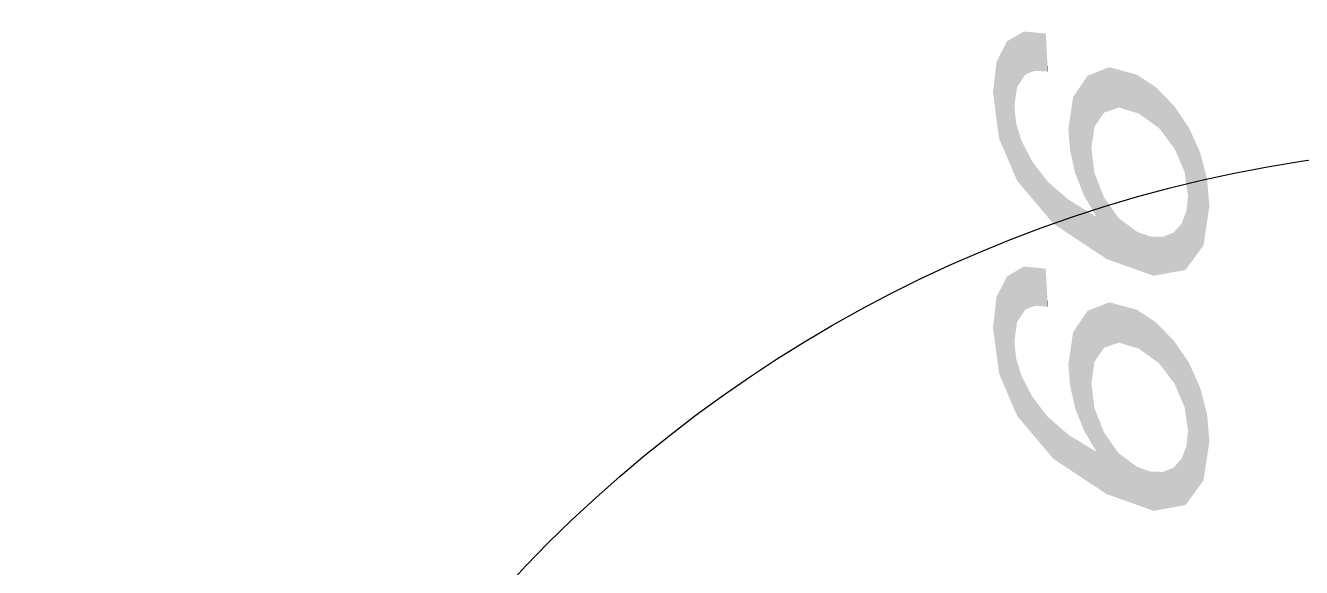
# Model space of a CAD drawing. Header units: inches. Extents: x 0.0008 to 0.0144, y 0.0003 to 0.0113.
# Drawn here: x 0.0013045 to 0.0015638, y 0.0028505 to 0.0029606 of the extents above; entities that cross this region are included whole.
import ezdxf

# ---------------------------------------------------------------- set-up
doc = ezdxf.new("R2010")
doc.units = ezdxf.units.IN
doc.header["$MEASUREMENT"] = 0
doc.layers.add('Standard', color=7, linetype='Continuous')

# ---------------------------------------------------------------- blocks, each defined once
blk = doc.blocks.new('*U403')
at = {"layer": 'Standard', "color": 7, "linetype": 'ByBlock'}
for points in [[(0.0382002, 0.073307), (0.0381592, 0.0738247), (0.0382002, 0.073905)], [(0.0382383, 0.0732181), (0.0382002, 0.073905), (0.0382383, 0.0739273)], [(0.0382002, 0.073307), (0.0382002, 0.073905), (0.0382383, 0.0732181)], [(0.0382473, 0.0736334), (0.0382383, 0.0739273), (0.0382473, 0.0739326)], [(0.0382525, 0.0736695), (0.0382473, 0.0739326), (0.0382525, 0.0739356)], [(0.0382533, 0.0736706), (0.0382525, 0.0739356), (0.0382533, 0.0739361)], [(0.0382742, 0.0737024), (0.0382533, 0.0739361), (0.0382742, 0.0739483)], [(0.0382868, 0.0737215), (0.0382742, 0.0739483), (0.0382868, 0.0739557)], [(0.0383428, 0.0737525), (0.0383428, 0.0739505), (0.0384002, 0.0737494)], [(0.0384002, 0.0737494), (0.0384002, 0.0739451), (0.0384091, 0.0737489)], [(0.0381459, 0.0735036), (0.0381279, 0.0736403), (0.0381459, 0.0737986)], [(0.0381592, 0.0734028), (0.0381459, 0.0737986), (0.0381592, 0.0738247)], [(0.0381459, 0.0735036), (0.0381459, 0.0737986), (0.0381592, 0.0734028)], [(0.0381592, 0.0734028), (0.0381592, 0.0738247), (0.0382002, 0.073307)], [(0.0384091, 0.0737489), (0.0384091, 0.0737793), (0.0384108, 0.0737488)], [(0.0387143, 0.0735414), (0.038701, 0.0737605), (0.0387143, 0.0737657)], [(0.0387285, 0.0735462), (0.0387143, 0.0737657), (0.0387285, 0.0737713)], [(0.038598, 0.0731076), (0.0385524, 0.0736336), (0.038598, 0.073701)], [(0.0386158, 0.0730772), (0.038598, 0.073701), (0.0386158, 0.0737274)], [(0.038598, 0.0731076), (0.038598, 0.073701), (0.0386158, 0.0730772)], [(0.0386354, 0.0730439), (0.0386158, 0.0737274), (0.0386354, 0.073735)], [(0.0386158, 0.0730772), (0.0386158, 0.0737274), (0.0386354, 0.0730439)], [(0.0386518, 0.073464), (0.0386354, 0.073735), (0.0386518, 0.0737414)], [(0.0386622, 0.0734794), (0.0386518, 0.0737414), (0.0386622, 0.0737454)], [(0.038701, 0.0735369), (0.0386622, 0.0737454), (0.038701, 0.0737605)], [(0.0387777, 0.0735629), (0.0387777, 0.073758), (0.0388711, 0.0735349)], [(0.0388711, 0.0735349), (0.0388711, 0.0737328), (0.0388718, 0.0735347)], [(0.0388718, 0.0735347), (0.0388718, 0.0737323), (0.0388793, 0.0735325)], [(0.0388793, 0.0735325), (0.0388793, 0.0737273), (0.0389396, 0.073489)], [(0.0385524, 0.0732235), (0.0385413, 0.0736172), (0.0385524, 0.0736336)], [(0.0385524, 0.0732235), (0.0385524, 0.0736336), (0.038598, 0.0731076)], [(0.0389396, 0.073489), (0.0389396, 0.0736869), (0.0389576, 0.073476)], [(0.0389576, 0.073476), (0.0389576, 0.0736748), (0.0389702, 0.0734669)], [(0.0389702, 0.0734669), (0.0389702, 0.0736663), (0.0389852, 0.0734561)], [(0.0389852, 0.0734561), (0.0389852, 0.073651), (0.0390045, 0.0734307)], [(0.0382383, 0.0732181), (0.0382383, 0.0735723), (0.0382473, 0.0731973)], [(0.0385413, 0.0732716), (0.0385256, 0.0735119), (0.0385413, 0.0736172)], [(0.0385413, 0.0732716), (0.0385413, 0.0736172), (0.0385524, 0.0732235)], [(0.0390045, 0.0734307), (0.0390045, 0.0736311), (0.0390605, 0.0733569)], [(0.0390605, 0.0733569), (0.0390605, 0.0735734), (0.0390628, 0.0733538)], [(0.0390628, 0.0733538), (0.0390628, 0.073571), (0.0390657, 0.07335)], [(0.0390657, 0.07335), (0.0390657, 0.0735667), (0.0391017, 0.0732647)], [(0.0385256, 0.0733395), (0.0385167, 0.0734519), (0.0385256, 0.0735119)], [(0.0385256, 0.0733395), (0.0385256, 0.0735119), (0.0385413, 0.0732716)], [(0.0391017, 0.0732647), (0.0391017, 0.0735139), (0.0391172, 0.0732279)], [(0.0382473, 0.0731973), (0.0382473, 0.0734813), (0.0382525, 0.0731849)], [(0.0382525, 0.0731849), (0.0382525, 0.073464), (0.0382533, 0.0731832)], [(0.0382533, 0.0731832), (0.0382533, 0.0734617), (0.0382742, 0.0731584)], [(0.0391172, 0.0732279), (0.0391172, 0.0734911), (0.0391217, 0.0731959)], [(0.0391217, 0.0731959), (0.0391217, 0.0734844), (0.0391263, 0.0731638)], [(0.0391263, 0.0731638), (0.0391263, 0.0734777), (0.0391345, 0.0731061)], [(0.0382742, 0.0731584), (0.0382742, 0.0733931), (0.0382868, 0.0731436)], [(0.0382868, 0.0731436), (0.0382868, 0.0733687), (0.0382957, 0.073133)], [(0.0382957, 0.073133), (0.0382957, 0.0733514), (0.0383309, 0.0730915)], [(0.0386354, 0.0730439), (0.0386354, 0.0733529), (0.0386518, 0.073016)], [(0.0383309, 0.0730915), (0.0383309, 0.0732832), (0.0383428, 0.0730775)], [(0.0383428, 0.0730775), (0.0383428, 0.0732678), (0.0384002, 0.0730096)], [(0.0384002, 0.0730096), (0.0384002, 0.073193), (0.0384091, 0.0729991)], [(0.0384091, 0.0729991), (0.0384091, 0.0731814), (0.0384108, 0.0729971)], [(0.0384108, 0.0729971), (0.0384108, 0.07318), (0.0384405, 0.072962)], [(0.0386518, 0.073016), (0.0386518, 0.0732242), (0.0386622, 0.0729983)], [(0.0386622, 0.0728154), (0.0386622, 0.0731977), (0.038701, 0.0727897)], [(0.0384405, 0.072962), (0.0384405, 0.073154), (0.0385167, 0.0729116)], [(0.0391345, 0.072742), (0.0391263, 0.0730293), (0.0391345, 0.0731061)], [(0.0385167, 0.0729116), (0.0385167, 0.0730873), (0.0385256, 0.0729057)], [(0.0385256, 0.0729057), (0.0385256, 0.0730818), (0.0385413, 0.0728953)], [(0.0385413, 0.0728953), (0.0385413, 0.0730722), (0.0385524, 0.072888)], [(0.0385524, 0.072888), (0.0385524, 0.0730654), (0.038598, 0.0728578)], [(0.038701, 0.0727897), (0.038701, 0.0730988), (0.0387143, 0.0727809)], [(0.0387143, 0.0727809), (0.0387143, 0.07308), (0.0387285, 0.0727758)], [(0.0387285, 0.0727758), (0.0387285, 0.0730599), (0.0387763, 0.0727588)], [(0.038598, 0.0728578), (0.038598, 0.0730376), (0.0386158, 0.072846)], [(0.0386158, 0.072846), (0.0386158, 0.0730266), (0.0386354, 0.0728331)], [(0.0386354, 0.0728331), (0.0386354, 0.0730147), (0.0386518, 0.0728222)], [(0.0386518, 0.0728222), (0.0386518, 0.0730047), (0.0386622, 0.0728154)], [(0.0387763, 0.0727588), (0.0387763, 0.0729923), (0.0387777, 0.0727582)], [(0.0387777, 0.0727582), (0.0387777, 0.0729912), (0.0388711, 0.072725)], [(0.0391172, 0.0727237), (0.0391017, 0.072964), (0.0391172, 0.0730051)], [(0.0391217, 0.0727246), (0.0391172, 0.0730051), (0.0391217, 0.0730172)], [(0.0391263, 0.0727308), (0.0391217, 0.0730172), (0.0391263, 0.0730293)], [(0.0388711, 0.072725), (0.0388711, 0.0729217), (0.0388718, 0.0727247)], [(0.0388718, 0.0727247), (0.0388718, 0.0729212), (0.0388793, 0.0727221)], [(0.0388793, 0.0727221), (0.0388793, 0.0729186), (0.0389396, 0.0727005)], [(0.0390605, 0.0727132), (0.0390045, 0.0728952), (0.0390605, 0.0729178)], [(0.0390628, 0.0727136), (0.0390605, 0.0729178), (0.0390628, 0.0729204)], [(0.0390657, 0.0727142), (0.0390628, 0.0729204), (0.0390657, 0.0729237)], [(0.0391017, 0.0727209), (0.0390657, 0.0729237), (0.0391017, 0.072964)], [(0.0389396, 0.0727005), (0.0389396, 0.0728973), (0.0389576, 0.0726941)]]:
    blk.add_solid(points, dxfattribs=at)
at = {"layer": 'Standard', "color": 7, "linetype": 'ByBlock', "extrusion": (0, 0, -1)}
for points in [[(-0.0382383, 0.0735723), (-0.0382383, 0.0739273), (-0.0382473, 0.0736334)], [(-0.0382473, 0.0736334), (-0.0382473, 0.0739326), (-0.0382525, 0.0736695)], [(-0.0382525, 0.0736695), (-0.0382525, 0.0739356), (-0.0382533, 0.0736706)], [(-0.0382533, 0.0736706), (-0.0382533, 0.0739361), (-0.0382742, 0.0737024)], [(-0.0382742, 0.0737024), (-0.0382742, 0.0739483), (-0.0382868, 0.0737215)], [(-0.0382868, 0.0737215), (-0.0382868, 0.0739557), (-0.0382957, 0.073735)], [(-0.0382957, 0.073735), (-0.0382868, 0.0739557), (-0.0382957, 0.0739549)], [(-0.0382957, 0.073735), (-0.0382957, 0.0739549), (-0.0383309, 0.0737481)], [(-0.0383309, 0.0737481), (-0.0382957, 0.0739549), (-0.0383309, 0.0739516)], [(-0.0383309, 0.0737481), (-0.0383309, 0.0739516), (-0.0383428, 0.0737525)], [(-0.0383428, 0.0737525), (-0.0383309, 0.0739516), (-0.0383428, 0.0739505)], [(-0.0384002, 0.0737494), (-0.0383428, 0.0739505), (-0.0384002, 0.0739451)], [(-0.0384091, 0.0737489), (-0.0384002, 0.0739451), (-0.0384091, 0.0737793)], [(-0.0387143, 0.0735414), (-0.0387143, 0.0737657), (-0.0387285, 0.0735462)], [(-0.0387285, 0.0735462), (-0.0387285, 0.0737713), (-0.0387763, 0.0735624)], [(-0.0387763, 0.0735624), (-0.0387285, 0.0737713), (-0.0387763, 0.0737584)], [(-0.0386354, 0.0733529), (-0.0386354, 0.073735), (-0.0386518, 0.073464)], [(-0.0386518, 0.073464), (-0.0386518, 0.0737414), (-0.0386622, 0.0734794)], [(-0.0386622, 0.0734794), (-0.0386622, 0.0737454), (-0.038701, 0.0735369)], [(-0.038701, 0.0735369), (-0.038701, 0.0737605), (-0.0387143, 0.0735414)], [(-0.0387763, 0.0735624), (-0.0387763, 0.0737584), (-0.0387777, 0.0735629)], [(-0.0387777, 0.0735629), (-0.0387763, 0.0737584), (-0.0387777, 0.073758)], [(-0.0388711, 0.0735349), (-0.0387777, 0.073758), (-0.0388711, 0.0737328)], [(-0.0388718, 0.0735347), (-0.0388711, 0.0737328), (-0.0388718, 0.0737323)], [(-0.0388793, 0.0735325), (-0.0388718, 0.0737323), (-0.0388793, 0.0737273)], [(-0.0389396, 0.073489), (-0.0388793, 0.0737273), (-0.0389396, 0.0736869)], [(-0.0389576, 0.073476), (-0.0389396, 0.0736869), (-0.0389576, 0.0736748)], [(-0.0389702, 0.0734669), (-0.0389576, 0.0736748), (-0.0389702, 0.0736663)], [(-0.0389852, 0.0734561), (-0.0389702, 0.0736663), (-0.0389852, 0.073651)], [(-0.0390045, 0.0734307), (-0.0389852, 0.073651), (-0.0390045, 0.0736311)], [(-0.0382473, 0.0731973), (-0.0382383, 0.0735723), (-0.0382473, 0.0734813)], [(-0.0390605, 0.0733569), (-0.0390045, 0.0736311), (-0.0390605, 0.0735734)], [(-0.0390628, 0.0733538), (-0.0390605, 0.0735734), (-0.0390628, 0.073571)], [(-0.0390657, 0.07335), (-0.0390628, 0.073571), (-0.0390657, 0.0735667)], [(-0.0391017, 0.0732647), (-0.0390657, 0.0735667), (-0.0391017, 0.0735139)], [(-0.0391172, 0.0732279), (-0.0391017, 0.0735139), (-0.0391172, 0.0734911)], [(-0.0382525, 0.0731849), (-0.0382473, 0.0734813), (-0.0382525, 0.073464)], [(-0.0382533, 0.0731832), (-0.0382525, 0.073464), (-0.0382533, 0.0734617)], [(-0.0382742, 0.0731584), (-0.0382533, 0.0734617), (-0.0382742, 0.0733931)], [(-0.0391217, 0.0731959), (-0.0391172, 0.0734911), (-0.0391217, 0.0734844)], [(-0.0391263, 0.0731638), (-0.0391217, 0.0734844), (-0.0391263, 0.0734777)], [(-0.0391345, 0.0731061), (-0.0391263, 0.0734777), (-0.0391345, 0.0734656)], [(-0.0391345, 0.072742), (-0.0391345, 0.0734656), (-0.0391403, 0.07275)], [(-0.0391403, 0.07275), (-0.0391345, 0.0734656), (-0.0391403, 0.073457)], [(-0.0391403, 0.07275), (-0.0391403, 0.073457), (-0.0391977, 0.0728284)], [(-0.0391977, 0.0728284), (-0.0391403, 0.073457), (-0.0391977, 0.0733286)], [(-0.0382868, 0.0731436), (-0.0382742, 0.0733931), (-0.0382868, 0.0733687)], [(-0.0382957, 0.073133), (-0.0382868, 0.0733687), (-0.0382957, 0.0733514)], [(-0.0383309, 0.0730915), (-0.0382957, 0.0733514), (-0.0383309, 0.0732832)], [(-0.0386518, 0.073016), (-0.0386354, 0.0733529), (-0.0386518, 0.0732242)], [(-0.0391977, 0.0728284), (-0.0391977, 0.0733286), (-0.0392143, 0.0728511)], [(-0.0392143, 0.0728511), (-0.0391977, 0.0733286), (-0.0392143, 0.0732644)], [(-0.0383428, 0.0730775), (-0.0383309, 0.0732832), (-0.0383428, 0.0732678)], [(-0.0384002, 0.0730096), (-0.0383428, 0.0732678), (-0.0384002, 0.073193)], [(-0.0392143, 0.0728511), (-0.0392143, 0.0732644), (-0.0392329, 0.0729744)], [(-0.0392329, 0.0729744), (-0.0392143, 0.0732644), (-0.0392329, 0.0731924)], [(-0.0384091, 0.0729991), (-0.0384002, 0.073193), (-0.0384091, 0.0731814)], [(-0.0384108, 0.0729971), (-0.0384091, 0.0731814), (-0.0384108, 0.07318)], [(-0.0384405, 0.072962), (-0.0384108, 0.07318), (-0.0384405, 0.073154)], [(-0.0386622, 0.0729983), (-0.0386518, 0.0732242), (-0.0386622, 0.0731977)], [(-0.038701, 0.0727897), (-0.0386622, 0.0731977), (-0.038701, 0.0730988)], [(-0.0392329, 0.0729744), (-0.0392329, 0.0731924), (-0.0392448, 0.073053)], [(-0.0385167, 0.0729116), (-0.0384405, 0.073154), (-0.0385167, 0.0730873)], [(-0.0385256, 0.0729057), (-0.0385167, 0.0730873), (-0.0385256, 0.0730818)], [(-0.0385413, 0.0728953), (-0.0385256, 0.0730818), (-0.0385413, 0.0730722)], [(-0.0385524, 0.072888), (-0.0385413, 0.0730722), (-0.0385524, 0.0730654)], [(-0.038598, 0.0728578), (-0.0385524, 0.0730654), (-0.038598, 0.0730376)], [(-0.0387143, 0.0727809), (-0.038701, 0.0730988), (-0.0387143, 0.07308)], [(-0.0387285, 0.0727758), (-0.0387143, 0.07308), (-0.0387285, 0.0730599)], [(-0.0387763, 0.0727588), (-0.0387285, 0.0730599), (-0.0387763, 0.0729923)], [(-0.0386158, 0.072846), (-0.038598, 0.0730376), (-0.0386158, 0.0730266)], [(-0.0386354, 0.0728331), (-0.0386158, 0.0730266), (-0.0386354, 0.0730147)], [(-0.0386518, 0.0728222), (-0.0386354, 0.0730147), (-0.0386518, 0.0730047)], [(-0.0386622, 0.0728154), (-0.0386518, 0.0730047), (-0.0386622, 0.0729983)], [(-0.0387777, 0.0727582), (-0.0387763, 0.0729923), (-0.0387777, 0.0729912)], [(-0.0388711, 0.072725), (-0.0387777, 0.0729912), (-0.0388711, 0.0729217)], [(-0.0391172, 0.0727237), (-0.0391172, 0.0730051), (-0.0391217, 0.0727246)], [(-0.0391217, 0.0727246), (-0.0391217, 0.0730172), (-0.0391263, 0.0727308)], [(-0.0391263, 0.0727308), (-0.0391263, 0.0730293), (-0.0391345, 0.072742)], [(-0.0388718, 0.0727247), (-0.0388711, 0.0729217), (-0.0388718, 0.0729212)], [(-0.0388793, 0.0727221), (-0.0388718, 0.0729212), (-0.0388793, 0.0729186)], [(-0.0389396, 0.0727005), (-0.0388793, 0.0729186), (-0.0389396, 0.0728973)], [(-0.0390605, 0.0727132), (-0.0390605, 0.0729178), (-0.0390628, 0.0727136)], [(-0.0390628, 0.0727136), (-0.0390628, 0.0729204), (-0.0390657, 0.0727142)], [(-0.0390657, 0.0727142), (-0.0390657, 0.0729237), (-0.0391017, 0.0727209)], [(-0.0391017, 0.0727209), (-0.0391017, 0.072964), (-0.0391172, 0.0727237)], [(-0.0389576, 0.0726941), (-0.0389396, 0.0728973), (-0.0389576, 0.0728967)], [(-0.0389576, 0.0726941), (-0.0389576, 0.0728967), (-0.0389702, 0.0726964)], [(-0.0389702, 0.0726964), (-0.0389576, 0.0728967), (-0.0389702, 0.0728963)], [(-0.0389702, 0.0726964), (-0.0389702, 0.0728963), (-0.0389852, 0.0726992)], [(-0.0389852, 0.0726992), (-0.0389702, 0.0728963), (-0.0389852, 0.0728959)], [(-0.0389852, 0.0726992), (-0.0389852, 0.0728959), (-0.0390045, 0.0727028)], [(-0.0390045, 0.0727028), (-0.0389852, 0.0728959), (-0.0390045, 0.0728952)], [(-0.0390045, 0.0727028), (-0.0390045, 0.0728952), (-0.0390605, 0.0727132)]]:
    blk.add_solid(points, dxfattribs=at)
blk = doc.blocks.new('*U404')
at = {"layer": 'Standard', "color": 7, "linetype": 'ByBlock'}
for points in [[(0.0382525, 0.0748835), (0.0382473, 0.0751465), (0.0382525, 0.0751496)], [(0.0382533, 0.0748846), (0.0382525, 0.0751496), (0.0382533, 0.0751501)], [(0.0382742, 0.0749164), (0.0382533, 0.0751501), (0.0382742, 0.0751623)], [(0.0382868, 0.0749354), (0.0382742, 0.0751623), (0.0382868, 0.0751697)], [(0.0383428, 0.0749664), (0.0383428, 0.0751644), (0.0384002, 0.0749633)], [(0.0384002, 0.0749633), (0.0384002, 0.075159), (0.0384091, 0.0749629)], [(0.0382002, 0.074521), (0.0381592, 0.0750386), (0.0382002, 0.075119)], [(0.0382383, 0.0744321), (0.0382002, 0.075119), (0.0382383, 0.0751413)], [(0.0382002, 0.074521), (0.0382002, 0.075119), (0.0382383, 0.0744321)], [(0.0382473, 0.0748474), (0.0382383, 0.0751413), (0.0382473, 0.0751465)], [(0.0381592, 0.0746167), (0.0381459, 0.0750126), (0.0381592, 0.0750386)], [(0.0381592, 0.0746167), (0.0381592, 0.0750386), (0.0382002, 0.074521)], [(0.0381459, 0.0747176), (0.0381279, 0.0748543), (0.0381459, 0.0750126)], [(0.0381459, 0.0747176), (0.0381459, 0.0750126), (0.0381592, 0.0746167)], [(0.0384091, 0.0749629), (0.0384091, 0.0749932), (0.0384108, 0.0749628)], [(0.0386518, 0.074678), (0.0386354, 0.074949), (0.0386518, 0.0749553)], [(0.0386622, 0.0746934), (0.0386518, 0.0749553), (0.0386622, 0.0749594)], [(0.038701, 0.0747508), (0.0386622, 0.0749594), (0.038701, 0.0749745)], [(0.0387143, 0.0747553), (0.038701, 0.0749745), (0.0387143, 0.0749797)], [(0.0387285, 0.0747602), (0.0387143, 0.0749797), (0.0387285, 0.0749853)], [(0.0387777, 0.0747768), (0.0387777, 0.074972), (0.0388711, 0.0747489)], [(0.038598, 0.0743215), (0.0385524, 0.0748476), (0.038598, 0.0749149)], [(0.0386158, 0.0742911), (0.038598, 0.0749149), (0.0386158, 0.0749414)], [(0.038598, 0.0743215), (0.038598, 0.0749149), (0.0386158, 0.0742911)], [(0.0386354, 0.0742579), (0.0386158, 0.0749414), (0.0386354, 0.074949)], [(0.0386158, 0.0742911), (0.0386158, 0.0749414), (0.0386354, 0.0742579)], [(0.0388711, 0.0747489), (0.0388711, 0.0749467), (0.0388718, 0.0747487)], [(0.0388718, 0.0747487), (0.0388718, 0.0749462), (0.0388793, 0.0747465)], [(0.0388793, 0.0747465), (0.0388793, 0.0749412), (0.0389396, 0.074703)], [(0.0389396, 0.074703), (0.0389396, 0.0749008), (0.0389576, 0.0746899)], [(0.0389576, 0.0746899), (0.0389576, 0.0748887), (0.0389702, 0.0746809)], [(0.0385413, 0.0744856), (0.0385256, 0.0747258), (0.0385413, 0.0748312)], [(0.0385524, 0.0744375), (0.0385413, 0.0748312), (0.0385524, 0.0748476)], [(0.0385413, 0.0744856), (0.0385413, 0.0748312), (0.0385524, 0.0744375)], [(0.0385524, 0.0744375), (0.0385524, 0.0748476), (0.038598, 0.0743215)], [(0.0389702, 0.0746809), (0.0389702, 0.0748803), (0.0389852, 0.0746701)], [(0.0389852, 0.0746701), (0.0389852, 0.0748649), (0.0390045, 0.0746446)], [(0.0390045, 0.0746446), (0.0390045, 0.074845), (0.0390605, 0.0745709)], [(0.0382383, 0.0744321), (0.0382383, 0.0747863), (0.0382473, 0.0744112)], [(0.0390605, 0.0745709), (0.0390605, 0.0747874), (0.0390628, 0.0745678)], [(0.0390628, 0.0745678), (0.0390628, 0.074785), (0.0390657, 0.0745639)], [(0.0390657, 0.0745639), (0.0390657, 0.0747807), (0.0391017, 0.0744787)], [(0.0382473, 0.0744112), (0.0382473, 0.0746953), (0.0382525, 0.0743989)], [(0.0385256, 0.0745535), (0.0385167, 0.0746658), (0.0385256, 0.0747258)], [(0.0385256, 0.0745535), (0.0385256, 0.0747258), (0.0385413, 0.0744856)], [(0.0391017, 0.0744787), (0.0391017, 0.0747278), (0.0391172, 0.0744419)], [(0.0391172, 0.0744419), (0.0391172, 0.0747051), (0.0391217, 0.0744098)], [(0.0391217, 0.0744098), (0.0391217, 0.0746984), (0.0391263, 0.0743778)], [(0.0391263, 0.0743778), (0.0391263, 0.0746916), (0.0391345, 0.0743201)], [(0.0382525, 0.0743989), (0.0382525, 0.074678), (0.0382533, 0.0743972)], [(0.0382533, 0.0743972), (0.0382533, 0.0746756), (0.0382742, 0.0743724)], [(0.0382742, 0.0743724), (0.0382742, 0.0746071), (0.0382868, 0.0743576)], [(0.0382868, 0.0743576), (0.0382868, 0.0745827), (0.0382957, 0.074347)], [(0.0382957, 0.074347), (0.0382957, 0.0745654), (0.0383309, 0.0743054)], [(0.0386354, 0.0742579), (0.0386354, 0.0745668), (0.0386518, 0.07423)], [(0.0383309, 0.0743054), (0.0383309, 0.0744972), (0.0383428, 0.0742914)], [(0.0383428, 0.0742914), (0.0383428, 0.0744818), (0.0384002, 0.0742236)], [(0.0386518, 0.07423), (0.0386518, 0.0744382), (0.0386622, 0.0742123)], [(0.0384002, 0.0742236), (0.0384002, 0.074407), (0.0384091, 0.0742131)], [(0.0384091, 0.0742131), (0.0384091, 0.0743954), (0.0384108, 0.0742111)], [(0.0384108, 0.0742111), (0.0384108, 0.0743939), (0.0384405, 0.074176)], [(0.0384405, 0.074176), (0.0384405, 0.0743679), (0.0385167, 0.0741256)], [(0.0386622, 0.0740293), (0.0386622, 0.0744117), (0.038701, 0.0740036)], [(0.0385167, 0.0741256), (0.0385167, 0.0743013), (0.0385256, 0.0741197)], [(0.0385256, 0.0741197), (0.0385256, 0.0742958), (0.0385413, 0.0741093)], [(0.038701, 0.0740036), (0.038701, 0.0743128), (0.0387143, 0.0739948)], [(0.0387143, 0.0739948), (0.0387143, 0.074294), (0.0387285, 0.0739898)], [(0.0391345, 0.073956), (0.0391263, 0.0742433), (0.0391345, 0.0743201)], [(0.0385413, 0.0741093), (0.0385413, 0.0742862), (0.0385524, 0.074102)], [(0.0385524, 0.074102), (0.0385524, 0.0742794), (0.038598, 0.0740718)], [(0.038598, 0.0740718), (0.038598, 0.0742515), (0.0386158, 0.07406)], [(0.0386158, 0.07406), (0.0386158, 0.0742406), (0.0386354, 0.0740471)], [(0.0386354, 0.0740471), (0.0386354, 0.0742287), (0.0386518, 0.0740362)], [(0.0387285, 0.0739898), (0.0387285, 0.0742738), (0.0387763, 0.0739727)], [(0.0391217, 0.0739385), (0.0391172, 0.0742191), (0.0391217, 0.0742312)], [(0.0391263, 0.0739448), (0.0391217, 0.0742312), (0.0391263, 0.0742433)], [(0.0386518, 0.0740362), (0.0386518, 0.0742186), (0.0386622, 0.0740293)], [(0.0387763, 0.0739727), (0.0387763, 0.0742062), (0.0387777, 0.0739722)], [(0.0387777, 0.0739722), (0.0387777, 0.0742051), (0.0388711, 0.073939)], [(0.0391017, 0.0739348), (0.0390657, 0.0741377), (0.0391017, 0.0741779)], [(0.0391172, 0.0739377), (0.0391017, 0.0741779), (0.0391172, 0.0742191)], [(0.0388711, 0.073939), (0.0388711, 0.0741357), (0.0388718, 0.0739387)], [(0.0388718, 0.0739387), (0.0388718, 0.0741352), (0.0388793, 0.073936)], [(0.0388793, 0.073936), (0.0388793, 0.0741325), (0.0389396, 0.0739145)], [(0.0389396, 0.0739145), (0.0389396, 0.0741113), (0.0389576, 0.0739081)], [(0.0390605, 0.0739272), (0.0390045, 0.0741092), (0.0390605, 0.0741317)], [(0.0390628, 0.0739276), (0.0390605, 0.0741317), (0.0390628, 0.0741344)], [(0.0390657, 0.0739282), (0.0390628, 0.0741344), (0.0390657, 0.0741377)]]:
    blk.add_solid(points, dxfattribs=at)
at = {"layer": 'Standard', "color": 7, "linetype": 'ByBlock', "extrusion": (0, 0, -1)}
for points in [[(-0.0382525, 0.0748835), (-0.0382525, 0.0751496), (-0.0382533, 0.0748846)], [(-0.0382533, 0.0748846), (-0.0382533, 0.0751501), (-0.0382742, 0.0749164)], [(-0.0382742, 0.0749164), (-0.0382742, 0.0751623), (-0.0382868, 0.0749354)], [(-0.0382868, 0.0749354), (-0.0382868, 0.0751697), (-0.0382957, 0.074949)], [(-0.0382957, 0.074949), (-0.0382868, 0.0751697), (-0.0382957, 0.0751688)], [(-0.0382957, 0.074949), (-0.0382957, 0.0751688), (-0.0383309, 0.074962)], [(-0.0383309, 0.074962), (-0.0382957, 0.0751688), (-0.0383309, 0.0751655)], [(-0.0383309, 0.074962), (-0.0383309, 0.0751655), (-0.0383428, 0.0749664)], [(-0.0383428, 0.0749664), (-0.0383309, 0.0751655), (-0.0383428, 0.0751644)], [(-0.0384002, 0.0749633), (-0.0383428, 0.0751644), (-0.0384002, 0.075159)], [(-0.0384091, 0.0749629), (-0.0384002, 0.075159), (-0.0384091, 0.0749932)], [(-0.0382383, 0.0747863), (-0.0382383, 0.0751413), (-0.0382473, 0.0748474)], [(-0.0382473, 0.0748474), (-0.0382473, 0.0751465), (-0.0382525, 0.0748835)], [(-0.0386518, 0.074678), (-0.0386518, 0.0749553), (-0.0386622, 0.0746934)], [(-0.0386622, 0.0746934), (-0.0386622, 0.0749594), (-0.038701, 0.0747508)], [(-0.038701, 0.0747508), (-0.038701, 0.0749745), (-0.0387143, 0.0747553)], [(-0.0387143, 0.0747553), (-0.0387143, 0.0749797), (-0.0387285, 0.0747602)], [(-0.0387285, 0.0747602), (-0.0387285, 0.0749853), (-0.0387763, 0.0747763)], [(-0.0387763, 0.0747763), (-0.0387285, 0.0749853), (-0.0387763, 0.0749723)], [(-0.0387763, 0.0747763), (-0.0387763, 0.0749723), (-0.0387777, 0.0747768)], [(-0.0387777, 0.0747768), (-0.0387763, 0.0749723), (-0.0387777, 0.074972)], [(-0.0388711, 0.0747489), (-0.0387777, 0.074972), (-0.0388711, 0.0749467)], [(-0.0386354, 0.0745668), (-0.0386354, 0.074949), (-0.0386518, 0.074678)], [(-0.0388718, 0.0747487), (-0.0388711, 0.0749467), (-0.0388718, 0.0749462)], [(-0.0388793, 0.0747465), (-0.0388718, 0.0749462), (-0.0388793, 0.0749412)], [(-0.0389396, 0.074703), (-0.0388793, 0.0749412), (-0.0389396, 0.0749008)], [(-0.0389576, 0.0746899), (-0.0389396, 0.0749008), (-0.0389576, 0.0748887)], [(-0.0389702, 0.0746809), (-0.0389576, 0.0748887), (-0.0389702, 0.0748803)], [(-0.0389852, 0.0746701), (-0.0389702, 0.0748803), (-0.0389852, 0.0748649)], [(-0.0390045, 0.0746446), (-0.0389852, 0.0748649), (-0.0390045, 0.074845)], [(-0.0390605, 0.0745709), (-0.0390045, 0.074845), (-0.0390605, 0.0747874)], [(-0.0382473, 0.0744112), (-0.0382383, 0.0747863), (-0.0382473, 0.0746953)], [(-0.0390628, 0.0745678), (-0.0390605, 0.0747874), (-0.0390628, 0.074785)], [(-0.0390657, 0.0745639), (-0.0390628, 0.074785), (-0.0390657, 0.0747807)], [(-0.0391017, 0.0744787), (-0.0390657, 0.0747807), (-0.0391017, 0.0747278)], [(-0.0382525, 0.0743989), (-0.0382473, 0.0746953), (-0.0382525, 0.074678)], [(-0.0391172, 0.0744419), (-0.0391017, 0.0747278), (-0.0391172, 0.0747051)], [(-0.0391217, 0.0744098), (-0.0391172, 0.0747051), (-0.0391217, 0.0746984)], [(-0.0391263, 0.0743778), (-0.0391217, 0.0746984), (-0.0391263, 0.0746916)], [(-0.0391345, 0.0743201), (-0.0391263, 0.0746916), (-0.0391345, 0.0746796)], [(-0.0382533, 0.0743972), (-0.0382525, 0.074678), (-0.0382533, 0.0746756)], [(-0.0382742, 0.0743724), (-0.0382533, 0.0746756), (-0.0382742, 0.0746071)], [(-0.0391345, 0.073956), (-0.0391345, 0.0746796), (-0.0391403, 0.073964)], [(-0.0391403, 0.073964), (-0.0391345, 0.0746796), (-0.0391403, 0.074671)], [(-0.0391403, 0.073964), (-0.0391403, 0.074671), (-0.0391977, 0.0740424)], [(-0.0391977, 0.0740424), (-0.0391403, 0.074671), (-0.0391977, 0.0745425)], [(-0.0382868, 0.0743576), (-0.0382742, 0.0746071), (-0.0382868, 0.0745827)], [(-0.0382957, 0.074347), (-0.0382868, 0.0745827), (-0.0382957, 0.0745654)], [(-0.0383309, 0.0743054), (-0.0382957, 0.0745654), (-0.0383309, 0.0744972)], [(-0.0386518, 0.07423), (-0.0386354, 0.0745668), (-0.0386518, 0.0744382)], [(-0.0383428, 0.0742914), (-0.0383309, 0.0744972), (-0.0383428, 0.0744818)], [(-0.0391977, 0.0740424), (-0.0391977, 0.0745425), (-0.0392143, 0.0740651)], [(-0.0392143, 0.0740651), (-0.0391977, 0.0745425), (-0.0392143, 0.0744783)], [(-0.0384002, 0.0742236), (-0.0383428, 0.0744818), (-0.0384002, 0.074407)], [(-0.0386622, 0.0742123), (-0.0386518, 0.0744382), (-0.0386622, 0.0744117)], [(-0.0392143, 0.0740651), (-0.0392143, 0.0744783), (-0.0392329, 0.0741884)], [(-0.0392329, 0.0741884), (-0.0392143, 0.0744783), (-0.0392329, 0.0744064)], [(-0.0384091, 0.0742131), (-0.0384002, 0.074407), (-0.0384091, 0.0743954)], [(-0.0384108, 0.0742111), (-0.0384091, 0.0743954), (-0.0384108, 0.0743939)], [(-0.0384405, 0.074176), (-0.0384108, 0.0743939), (-0.0384405, 0.0743679)], [(-0.0385167, 0.0741256), (-0.0384405, 0.0743679), (-0.0385167, 0.0743013)], [(-0.038701, 0.0740036), (-0.0386622, 0.0744117), (-0.038701, 0.0743128)], [(-0.0392329, 0.0741884), (-0.0392329, 0.0744064), (-0.0392448, 0.074267)], [(-0.0385256, 0.0741197), (-0.0385167, 0.0743013), (-0.0385256, 0.0742958)], [(-0.0385413, 0.0741093), (-0.0385256, 0.0742958), (-0.0385413, 0.0742862)], [(-0.0387143, 0.0739948), (-0.038701, 0.0743128), (-0.0387143, 0.074294)], [(-0.0387285, 0.0739898), (-0.0387143, 0.074294), (-0.0387285, 0.0742738)], [(-0.0385524, 0.074102), (-0.0385413, 0.0742862), (-0.0385524, 0.0742794)], [(-0.038598, 0.0740718), (-0.0385524, 0.0742794), (-0.038598, 0.0742515)], [(-0.0386158, 0.07406), (-0.038598, 0.0742515), (-0.0386158, 0.0742406)], [(-0.0386354, 0.0740471), (-0.0386158, 0.0742406), (-0.0386354, 0.0742287)], [(-0.0386518, 0.0740362), (-0.0386354, 0.0742287), (-0.0386518, 0.0742186)], [(-0.0387763, 0.0739727), (-0.0387285, 0.0742738), (-0.0387763, 0.0742062)], [(-0.0391217, 0.0739385), (-0.0391217, 0.0742312), (-0.0391263, 0.0739448)], [(-0.0391263, 0.0739448), (-0.0391263, 0.0742433), (-0.0391345, 0.073956)], [(-0.0386622, 0.0740293), (-0.0386518, 0.0742186), (-0.0386622, 0.0742123)], [(-0.0387777, 0.0739722), (-0.0387763, 0.0742062), (-0.0387777, 0.0742051)], [(-0.0388711, 0.073939), (-0.0387777, 0.0742051), (-0.0388711, 0.0741357)], [(-0.0391017, 0.0739348), (-0.0391017, 0.0741779), (-0.0391172, 0.0739377)], [(-0.0391172, 0.0739377), (-0.0391172, 0.0742191), (-0.0391217, 0.0739385)], [(-0.0388718, 0.0739387), (-0.0388711, 0.0741357), (-0.0388718, 0.0741352)], [(-0.0388793, 0.073936), (-0.0388718, 0.0741352), (-0.0388793, 0.0741325)], [(-0.0389396, 0.0739145), (-0.0388793, 0.0741325), (-0.0389396, 0.0741113)], [(-0.0389576, 0.0739081), (-0.0389396, 0.0741113), (-0.0389576, 0.0741107)], [(-0.0389576, 0.0739081), (-0.0389576, 0.0741107), (-0.0389702, 0.0739104)], [(-0.0389702, 0.0739104), (-0.0389576, 0.0741107), (-0.0389702, 0.0741103)], [(-0.0389702, 0.0739104), (-0.0389702, 0.0741103), (-0.0389852, 0.0739132)], [(-0.0389852, 0.0739132), (-0.0389702, 0.0741103), (-0.0389852, 0.0741098)], [(-0.0389852, 0.0739132), (-0.0389852, 0.0741098), (-0.0390045, 0.0739168)], [(-0.0390045, 0.0739168), (-0.0389852, 0.0741098), (-0.0390045, 0.0741092)], [(-0.0390045, 0.0739168), (-0.0390045, 0.0741092), (-0.0390605, 0.0739272)], [(-0.0390605, 0.0739272), (-0.0390605, 0.0741317), (-0.0390628, 0.0739276)], [(-0.0390628, 0.0739276), (-0.0390628, 0.0741344), (-0.0390657, 0.0739282)], [(-0.0390657, 0.0739282), (-0.0390657, 0.0741377), (-0.0391017, 0.0739348)]]:
    blk.add_solid(points, dxfattribs=at)

msp = doc.modelspace()

# ---------------------------------------------------------------- linework, layer by layer
at = {"layer": 'Standard', "color": 2, "linetype": 'ByBlock'}
msp.add_circle((0.00160567, 0.00266065), 0.00027559, dxfattribs=at)

# ---------------------------------------------------------------- block references
at = {"layer": 'Standard', "color": 7, "linetype": 'ByBlock', "xscale": 0.03937007874015748, "yscale": 0.03937007874015748, "zscale": 0.03937007874015748}
for name in ['*U404', '*U403']:
    msp.add_blockref(name, (0, 0), dxfattribs=at)

doc.saveas('drawing.dxf')
